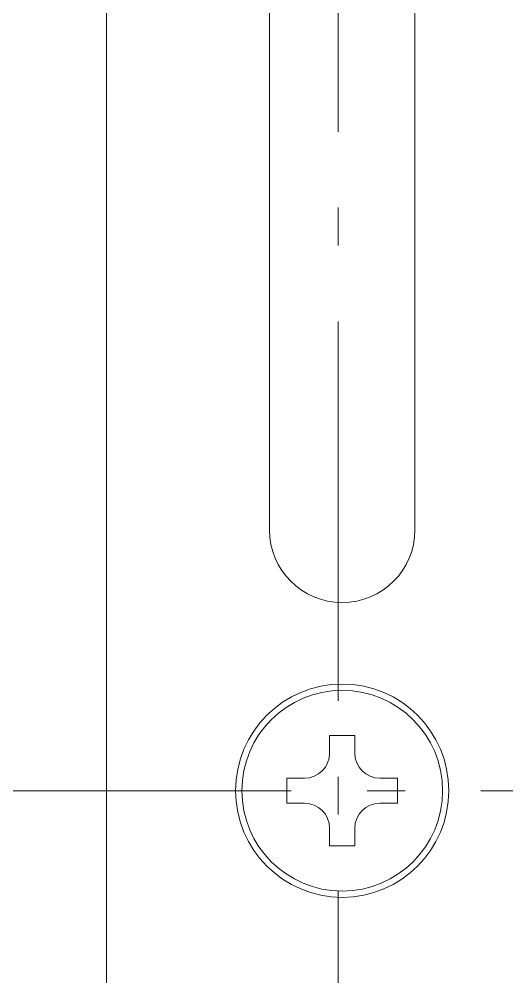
# Model space of a CAD drawing. Header units: millimetres. Extents: x -9564 to 494436, y -140371 to 4257.
# Drawn here: x 9299.49 to 9318.93, y -2101.06 to -2062.89 of the extents above; entities that cross this region are included whole.
import ezdxf

# ---------------------------------------------------------------- set-up
doc = ezdxf.new("R2010")
doc.units = ezdxf.units.MM
doc.header["$MEASUREMENT"] = 0
for name, pattern in [('AI-Linetype-1', [2.25, 1.5, -0.3, 0.15, -0.3]), ('AI-Linetype-2', [2.25, 1.5, -0.3, 0.15, -0.3]), ('CENTER', [50.8, 31.75, -6.35, 6.35, -6.35])]:
    doc.linetypes.add(name, pattern=pattern)
for name, color, linetype, lineweight in [('BENDA', 7, 'Continuous', 30), ('BIDANG', 7, 'Continuous', 13), ('CENTER', 9, 'CENTER', 0), ('DINDING', 1, 'Continuous', 20)]:
    doc.layers.add(name, color=color, linetype=linetype, lineweight=lineweight)

# ---------------------------------------------------------------- blocks, each defined once
blk = doc.blocks.new('block 6')
at = {"layer": 'BIDANG', "color": 7, "lineweight": 9}
blk.add_open_spline([(37.4041, 28.0655), (37.4041, 30.5854), (35.3611, 32.6283), (32.8412, 32.6283), (30.3211, 32.6283), (28.2782, 30.5854), (28.2782, 28.0655), (28.2782, 25.5454), (30.3211, 23.5024), (32.8412, 23.5024), (35.3611, 23.5024), (37.4041, 25.5454), (37.4041, 28.0655), (37.4041, 28.0655), (37.4041, 28.0655), (37.4041, 28.0655)], degree=3, knots=[0, 0, 0, 0, 1, 1, 1, 2, 2, 2, 3, 3, 3, 4, 4, 4, 5, 5, 5, 5], dxfattribs=at)
blk = doc.blocks.new('block 7')
at = {"layer": 'BIDANG', "color": 7, "lineweight": 9}
blk.add_open_spline([(37.3659, 28.0655), (37.3659, 30.569), (35.3363, 32.5985), (32.8328, 32.5985), (30.3292, 32.5985), (28.2996, 30.569), (28.2996, 28.0655), (28.2996, 25.5619), (30.3292, 23.5324), (32.8328, 23.5324), (35.3363, 23.5324), (37.3659, 25.5619), (37.3659, 28.0655), (37.3659, 28.0655), (37.3659, 28.0655), (37.3659, 28.0655)], degree=3, knots=[0, 0, 0, 0, 1, 1, 1, 2, 2, 2, 3, 3, 3, 4, 4, 4, 5, 5, 5, 5], dxfattribs=at)
blk = doc.blocks.new('block 8')
at = {"layer": 'BIDANG', "color": 7, "lineweight": 9}
blk.add_open_spline([(33.2379, 28.0655), (33.2379, 28.2846), (33.0603, 28.4622), (32.8412, 28.4622), (32.622, 28.4622), (32.4444, 28.2846), (32.4444, 28.0655), (32.4444, 27.8464), (32.622, 27.6686), (32.8412, 27.6686), (33.0603, 27.6686), (33.2379, 27.8464), (33.2379, 28.0655), (33.2379, 28.0655), (33.2379, 28.0655), (33.2379, 28.0655)], degree=3, knots=[0, 0, 0, 0, 1, 1, 1, 2, 2, 2, 3, 3, 3, 4, 4, 4, 5, 5, 5, 5], dxfattribs=at)
blk = doc.blocks.new('block 9')
at = {"layer": 'BIDANG', "color": 7, "lineweight": 9}
blk.add_lwpolyline([(33.0593, 28.1151), (32.9899, 28.1151)], dxfattribs=at)
blk = doc.blocks.new('block 10')
at = {"layer": 'BIDANG', "color": 7, "lineweight": 9}
blk.add_lwpolyline([(33.0593, 28.0159), (32.9899, 28.0159)], dxfattribs=at)
blk = doc.blocks.new('block 11')
at = {"layer": 'BIDANG', "color": 7, "lineweight": 9}
blk.add_lwpolyline([(32.8907, 27.8472), (32.8907, 27.9166)], dxfattribs=at)
blk = doc.blocks.new('block 12')
at = {"layer": 'BIDANG', "color": 7, "lineweight": 9}
blk.add_lwpolyline([(32.7916, 27.8472), (32.7916, 27.9166)], dxfattribs=at)
blk = doc.blocks.new('block 13')
at = {"layer": 'BIDANG', "color": 7, "lineweight": 9}
blk.add_lwpolyline([(32.8907, 27.8472), (32.8412, 27.8472)], dxfattribs=at)
blk = doc.blocks.new('block 14')
at = {"layer": 'BIDANG', "color": 7, "lineweight": 9}
blk.add_lwpolyline([(32.7916, 27.8472), (32.8412, 27.8472)], dxfattribs=at)
blk = doc.blocks.new('block 15')
at = {"layer": 'BIDANG', "color": 7, "lineweight": 9}
blk.add_open_spline([(32.7916, 27.9166), (32.7916, 27.9714), (32.7472, 28.0159), (32.6924, 28.0159)], degree=3, dxfattribs=at)
blk = doc.blocks.new('block 16')
at = {"layer": 'BIDANG', "color": 7, "lineweight": 9}
blk.add_open_spline([(32.6924, 28.1151), (32.7472, 28.1151), (32.7916, 28.1593), (32.7916, 28.2143)], degree=3, dxfattribs=at)
blk = doc.blocks.new('block 17')
at = {"layer": 'BIDANG', "color": 7, "lineweight": 9}
blk.add_lwpolyline([(32.623, 28.0159), (32.623, 28.1151)], dxfattribs=at)
blk = doc.blocks.new('block 18')
at = {"layer": 'BIDANG', "color": 7, "lineweight": 9}
blk.add_lwpolyline([(32.623, 28.0159), (32.6924, 28.0159)], dxfattribs=at)
blk = doc.blocks.new('block 19')
at = {"layer": 'BIDANG', "color": 7, "lineweight": 9}
blk.add_lwpolyline([(32.623, 28.1151), (32.6924, 28.1151)], dxfattribs=at)
blk = doc.blocks.new('block 20')
at = {"layer": 'BIDANG', "color": 7, "lineweight": 9}
blk.add_lwpolyline([(32.8907, 28.2143), (32.8907, 28.2837)], dxfattribs=at)
blk = doc.blocks.new('block 21')
at = {"layer": 'BIDANG', "color": 7, "lineweight": 9}
blk.add_lwpolyline([(32.8907, 28.2837), (32.8412, 28.2837)], dxfattribs=at)
blk = doc.blocks.new('block 22')
at = {"layer": 'BIDANG', "color": 7, "lineweight": 9}
blk.add_open_spline([(32.8907, 28.2143), (32.8907, 28.1593), (32.9351, 28.1151), (32.9899, 28.1151)], degree=3, dxfattribs=at)
blk = doc.blocks.new('block 23')
at = {"layer": 'BIDANG', "color": 7, "lineweight": 9}
blk.add_open_spline([(32.9899, 28.0159), (32.9351, 28.0159), (32.8907, 27.9714), (32.8907, 27.9166)], degree=3, dxfattribs=at)
blk = doc.blocks.new('block 24')
at = {"layer": 'BIDANG', "color": 7, "lineweight": 9}
blk.add_lwpolyline([(32.7916, 28.2837), (32.8412, 28.2837)], dxfattribs=at)
blk = doc.blocks.new('block 25')
at = {"layer": 'BIDANG', "color": 7, "lineweight": 9}
blk.add_lwpolyline([(32.7916, 28.2143), (32.7916, 28.2837)], dxfattribs=at)
blk = doc.blocks.new('block 26')
at = {"layer": 'BIDANG', "color": 7, "lineweight": 9}
blk.add_lwpolyline([(33.0593, 28.0159), (33.0593, 28.1151)], dxfattribs=at)
blk = doc.blocks.new('block 269')
at = {"layer": 'CENTER', "color": 7, "linetype": 'AI-Linetype-1', "lineweight": 9}
blk.add_lwpolyline([(39.1966, 28.082), (26.4859, 28.082)], dxfattribs=at)
blk = doc.blocks.new('block 270')
at = {"layer": 'CENTER', "color": 7, "linetype": 'AI-Linetype-2', "lineweight": 9}
blk.add_lwpolyline([(32.8412, 21.517), (32.8412, 34.647)], dxfattribs=at)
blk = doc.blocks.new('block 277')
at = {"layer": 'BENDA', "color": 7, "lineweight": 18}
blk.add_lwpolyline([(32.8412, 28.9979), (36.4681, 28.9979)], dxfattribs=at)
blk = doc.blocks.new('block 283')
at = {"layer": 'BENDA', "color": 7, "lineweight": 18}
blk.add_lwpolyline([(33.8727, 28.3531), (36.6382, 28.3531)], dxfattribs=at)
blk = doc.blocks.new('block 284')
at = {"layer": 'BENDA', "color": 7, "lineweight": 18}
blk.add_lwpolyline([(33.8727, 27.7778), (36.6382, 27.7778)], dxfattribs=at)
blk = doc.blocks.new('block 285')
at = {"layer": 'BENDA', "color": 7, "lineweight": 18}
blk.add_open_spline([(32.8412, 23.0728), (35.6078, 23.0728), (37.8506, 25.3156), (37.8506, 28.082), (37.8506, 30.8486), (35.6078, 33.0912), (32.8412, 33.0912)], degree=3, knots=[0, 0, 0, 0, 1, 1, 1, 2, 2, 2, 2], dxfattribs=at)
blk = doc.blocks.new('block 288')
at = {"layer": 'BENDA', "color": 7, "lineweight": 18}
blk.add_open_spline([(37.8258, 28.082), (37.8258, 30.8348), (35.594, 33.0664), (32.8412, 33.0664), (30.0883, 33.0664), (27.8567, 30.8348), (27.8567, 28.082), (27.8567, 25.329), (30.0883, 23.0976), (32.8412, 23.0976), (35.594, 23.0976), (37.8258, 25.329), (37.8258, 28.082), (37.8258, 28.082), (37.8258, 28.082), (37.8258, 28.082)], degree=3, knots=[0, 0, 0, 0, 1, 1, 1, 2, 2, 2, 3, 3, 3, 4, 4, 4, 5, 5, 5, 5], dxfattribs=at)
blk = doc.blocks.new('block 290')
at = {"layer": 'BENDA', "color": 7, "lineweight": 18}
blk.add_open_spline([(32.8412, 33.0912), (30.0747, 33.0912), (27.8319, 30.8486), (27.8319, 28.082), (27.8319, 25.3156), (30.0747, 23.0728), (32.8412, 23.0728)], degree=3, knots=[0, 0, 0, 0, 1, 1, 1, 2, 2, 2, 2], dxfattribs=at)
blk = doc.blocks.new('block 300')
at = {"layer": 'BENDA', "color": 7, "lineweight": 18}
blk.add_open_spline([(33.8727, 28.3531), (33.7139, 28.3531), (33.585, 28.2243), (33.585, 28.0655), (33.585, 27.9065), (33.7139, 27.7778), (33.8727, 27.7778)], degree=3, knots=[0, 0, 0, 0, 1, 1, 1, 2, 2, 2, 2], dxfattribs=at)
blk = doc.blocks.new('block 301')
at = {"layer": 'BENDA', "color": 7, "lineweight": 18}
blk.add_open_spline([(33.2627, 28.0655), (33.2627, 28.2982), (33.074, 28.487), (32.8412, 28.487), (32.6083, 28.487), (32.4196, 28.2982), (32.4196, 28.0655), (32.4196, 27.8326), (32.6083, 27.6438), (32.8412, 27.6438), (33.074, 27.6438), (33.2627, 27.8326), (33.2627, 28.0655), (33.2627, 28.0655), (33.2627, 28.0655), (33.2627, 28.0655)], degree=3, knots=[0, 0, 0, 0, 1, 1, 1, 2, 2, 2, 3, 3, 3, 4, 4, 4, 5, 5, 5, 5], dxfattribs=at)
blk = doc.blocks.new('block 312')
at = {"layer": 'BENDA', "color": 7, "lineweight": 18}
blk.add_lwpolyline([(32.8412, 28.9979), (29.2142, 28.9979)], dxfattribs=at)
blk = doc.blocks.new('A$Cc35b3848')
at = {"layer": 'BENDA', "xscale": 0.0403253098287471, "yscale": 0.0403253098287471, "zscale": 0.0403253098287471}
for name in ['block 290', 'block 285', 'block 288', 'block 312', 'block 277', 'block 301', 'block 300', 'block 283', 'block 284']:
    blk.add_blockref(name, (-1.32433, -1.13242), dxfattribs=at)
at = {"layer": 'BIDANG', "xscale": 0.0403253098287471, "yscale": 0.0403253098287471, "zscale": 0.0403253098287471}
for name in ['block 6', 'block 7', 'block 8', 'block 24', 'block 25', 'block 21', 'block 20', 'block 16', 'block 22', 'block 17', 'block 19', 'block 9', 'block 26', 'block 18', 'block 15', 'block 23', 'block 10', 'block 12', 'block 11', 'block 14', 'block 13']:
    blk.add_blockref(name, (-1.32433, -1.13242), dxfattribs=at)
at = {"layer": 'CENTER', "xscale": 0.0403253098287471, "yscale": 0.0403253098287471, "zscale": 0.0403253098287471}
for name in ['block 270', 'block 269']:
    blk.add_blockref(name, (-1.32433, -1.13242), dxfattribs=at)

msp = doc.modelspace()

# ---------------------------------------------------------------- block references
at = {"layer": 'DINDING', "xscale": 249.9999529770756, "yscale": 249.9999529770756, "zscale": 249.9999529770756, "rotation": 89.99999999999997}
msp.add_blockref('A$Cc35b3848', (9312.1939, -2093.6462), dxfattribs=at)

doc.saveas('drawing.dxf')
